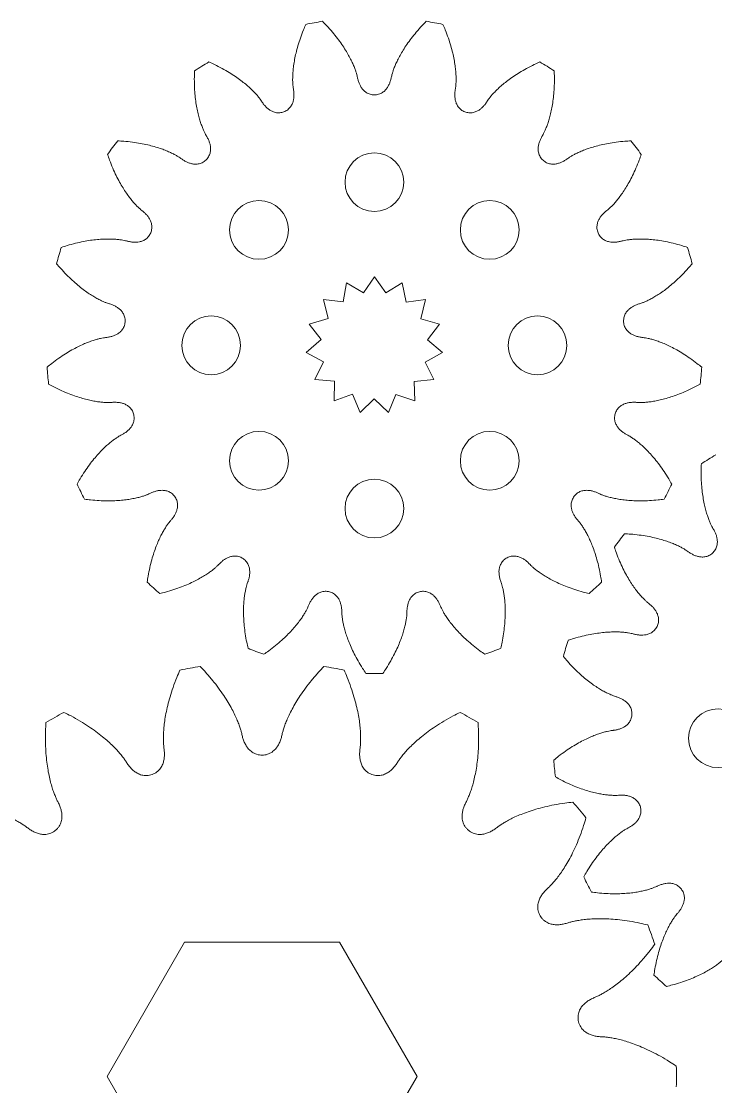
# Model space of a CAD drawing. Header units: millimetres. Extents: x 0 to 200, y 0 to 199.
# Drawn here: x 62.91 to 84.2, y 124.11 to 156.74 of the extents above; entities that cross this region are included whole.
import ezdxf

# ---------------------------------------------------------------- set-up
doc = ezdxf.new("R2010")
doc.units = ezdxf.units.MM

msp = doc.modelspace()

# ---------------------------------------------------------------- linework, layer by layer
at = {"color": 7, "linetype": 'Continuous', "lineweight": 15}
for p, q in [((73.4, 148.424), (73.734, 148.919)), ((73.734, 148.919), (74.082, 148.421)), ((72.775, 148.149), (72.879, 148.737)), ((72.879, 148.737), (73.4, 148.424)), ((74.082, 148.421), (74.589, 148.737)), ((74.589, 148.737), (74.705, 148.14)), ((72.172, 148.223), (72.775, 148.149)), ((72.316, 147.644), (72.172, 148.223)), ((74.705, 148.14), (75.296, 148.223)), ((75.296, 148.223), (75.159, 147.631)), ((71.735, 147.466), (72.316, 147.644)), ((75.159, 147.631), (75.733, 147.466)), ((72.103, 146.996), (71.735, 147.466)), ((75.733, 147.466), (75.367, 146.981)), ((71.644, 146.597), (72.103, 146.996)), ((75.367, 146.981), (75.824, 146.597)), ((72.171, 146.317), (71.644, 146.597)), ((75.824, 146.597), (75.293, 146.303)), ((71.914, 145.766), (72.171, 146.317)), ((75.293, 146.303), (75.554, 145.766)), ((72.509, 145.724), (71.914, 145.766)), ((72.499, 145.117), (72.509, 145.724)), ((75.554, 145.766), (74.949, 145.713)), ((74.949, 145.713), (74.969, 145.117)), ((73.06, 145.321), (72.499, 145.117)), ((73.297, 144.761), (73.06, 145.321)), ((74.395, 145.315), (74.171, 144.761)), ((74.969, 145.117), (74.395, 145.315)), ((73.727, 145.176), (73.297, 144.761)), ((74.171, 144.761), (73.727, 145.176)), ((67.916, 128.534), (65.541, 124.421)), ((72.666, 128.534), (67.916, 128.534)), ((75.041, 124.421), (72.666, 128.534)), ((65.541, 124.421), (67.916, 120.307)), ((72.666, 120.307), (75.041, 124.421))]:
    msp.add_line(p, q, dxfattribs=at)
for centre in [(73.734, 151.817), (70.198, 150.353), (77.269, 150.353), (68.734, 146.817), (78.734, 146.817), (70.198, 143.281), (77.269, 143.281), (73.734, 141.817), (84.266, 134.78)]:
    msp.add_circle(centre, 0.9, dxfattribs=at)
for centre, radius, start, end in [((73.734, 146.817), 10.054, 99.1123, 102.0642), ((73.734, 146.817), 10.054, 77.9358, 80.8877), ((73.734, 146.817), 10.054, 120.2888, 123.2406), ((73.734, 146.817), 10.054, 56.7594, 59.7112), ((73.734, 146.817), 10.054, 141.4652, 144.4171), ((73.734, 146.817), 10.054, 35.5829, 38.5348), ((73.734, 146.817), 10.054, 162.6417, 165.5936), ((73.734, 146.817), 10.054, 14.4064, 17.3583), ((73.734, 146.817), 10.054, 183.8182, 186.7701), ((73.734, 146.817), 10.054, 353.2299, 356.1818), ((89.266, 134.78), 10.054, 120.2888, 123.2406), ((73.734, 146.817), 10.054, 204.9947, 207.9465), ((73.734, 146.817), 10.054, 332.0535, 335.0053), ((89.266, 134.78), 10.054, 141.4652, 144.4171), ((73.734, 146.817), 10.054, 226.1711, 229.123), ((73.734, 146.817), 10.054, 310.877, 313.8289), ((89.266, 134.78), 10.054, 162.6417, 165.5936), ((73.734, 146.817), 10.054, 247.3476, 250.2995), ((73.734, 146.817), 10.054, 289.7005, 292.6524), ((70.291, 124.421), 12.7, 98.5773, 101.4227), ((70.291, 124.421), 12.7, 78.5773, 81.4227), ((73.734, 146.817), 10.054, 268.5241, 271.4759), ((70.291, 124.421), 12.7, 118.5773, 121.4227), ((70.291, 124.421), 12.7, 58.5773, 61.4227), ((89.266, 134.78), 10.054, 183.8182, 186.7701), ((70.291, 124.421), 12.7, 38.5773, 41.4227), ((89.266, 134.78), 10.054, 204.9947, 207.9465), ((70.291, 124.421), 12.7, 18.5773, 21.4227), ((89.266, 134.78), 10.054, 226.1711, 229.123), ((70.291, 124.421), 12.7, 358.5773, 1.4227)]:
    msp.add_arc(centre, radius, start, end, dxfattribs=at)
for points, knots in [([(72.142, 156.744), (72.185, 156.7), (72.291, 156.593), (72.446, 156.418), (72.601, 156.226), (72.735, 156.042), (72.849, 155.868), (72.944, 155.706), (73.022, 155.557), (73.085, 155.423), (73.133, 155.304), (73.169, 155.201), (73.194, 155.116), (73.209, 155.051), (73.22, 154.998), (73.232, 154.951), (73.247, 154.902), (73.27, 154.838), (73.305, 154.761), (73.362, 154.673), (73.439, 154.593), (73.541, 154.525), (73.646, 154.494), (73.712, 154.491), (73.734, 154.49)], [0.0339441, 0.0339441, 0.0339441, 0.0339441, 0.0967364, 0.1868013, 0.2701947, 0.3469167, 0.4169672, 0.4803462, 0.5370537, 0.5870898, 0.6304544, 0.6671475, 0.6971691, 0.7205193, 0.7340469, 0.7519859, 0.7695156, 0.7867295, 0.8206773, 0.85509, 0.8917078, 0.9324707, 0.9781838, 1, 1, 1, 1]), ([(73.734, 154.49), (73.756, 154.491), (73.822, 154.494), (73.927, 154.525), (74.029, 154.593), (74.106, 154.673), (74.162, 154.761), (74.198, 154.838), (74.221, 154.902), (74.236, 154.951), (74.248, 154.998), (74.259, 155.051), (74.274, 155.116), (74.299, 155.201), (74.335, 155.304), (74.383, 155.423), (74.446, 155.557), (74.523, 155.706), (74.619, 155.868), (74.733, 156.042), (74.866, 156.226), (75.022, 156.418), (75.177, 156.593), (75.282, 156.7), (75.326, 156.744)], [0, 0, 0, 0, 0.0218162, 0.0675293, 0.1082922, 0.14491, 0.1793227, 0.2132705, 0.2304844, 0.2480141, 0.2659531, 0.2794807, 0.3028309, 0.3328525, 0.3695456, 0.4129102, 0.4629463, 0.5196538, 0.5830328, 0.6530833, 0.7298053, 0.8131987, 0.9032636, 0.9660559, 0.9660559, 0.9660559, 0.9660559]), ([(70.962, 153.972), (70.982, 153.98), (71.043, 154.007), (71.129, 154.074), (71.2, 154.174), (71.243, 154.277), (71.264, 154.379), (71.269, 154.464), (71.268, 154.532), (71.264, 154.583), (71.258, 154.631), (71.249, 154.685), (71.24, 154.75), (71.232, 154.839), (71.229, 154.948), (71.231, 155.076), (71.24, 155.224), (71.259, 155.391), (71.289, 155.577), (71.333, 155.78), (71.391, 155.999), (71.467, 156.235), (71.548, 156.454), (71.608, 156.592), (71.633, 156.649)], [0, 0, 0, 0, 0.0218162, 0.0675293, 0.1082922, 0.14491, 0.1793227, 0.2132705, 0.2304844, 0.2480141, 0.2659531, 0.2794807, 0.3028309, 0.3328525, 0.3695456, 0.4129102, 0.4629463, 0.5196538, 0.5830328, 0.6530833, 0.7298053, 0.8131987, 0.9032636, 0.9660559, 0.9660559, 0.9660559, 0.9660559]), ([(75.835, 156.649), (75.86, 156.592), (75.92, 156.454), (76.001, 156.235), (76.077, 155.999), (76.135, 155.78), (76.179, 155.577), (76.209, 155.391), (76.228, 155.224), (76.237, 155.076), (76.239, 154.948), (76.235, 154.839), (76.228, 154.75), (76.219, 154.685), (76.21, 154.631), (76.204, 154.583), (76.2, 154.532), (76.199, 154.464), (76.204, 154.379), (76.225, 154.277), (76.267, 154.174), (76.339, 154.074), (76.425, 154.007), (76.486, 153.98), (76.506, 153.972)], [0.0339441, 0.0339441, 0.0339441, 0.0339441, 0.0967364, 0.1868013, 0.2701947, 0.3469167, 0.4169672, 0.4803462, 0.5370537, 0.5870898, 0.6304544, 0.6671475, 0.6971691, 0.7205193, 0.7340469, 0.7519859, 0.7695156, 0.7867295, 0.8206773, 0.85509, 0.8917078, 0.9324707, 0.9781838, 1, 1, 1, 1]), ([(68.663, 155.499), (68.72, 155.474), (68.857, 155.411), (69.065, 155.304), (69.279, 155.181), (69.47, 155.058), (69.639, 154.937), (69.787, 154.821), (69.913, 154.71), (70.02, 154.607), (70.108, 154.513), (70.178, 154.431), (70.233, 154.36), (70.27, 154.306), (70.299, 154.26), (70.327, 154.221), (70.359, 154.18), (70.404, 154.128), (70.465, 154.07), (70.549, 154.009), (70.65, 153.961), (70.77, 153.935), (70.879, 153.944), (70.942, 153.965), (70.962, 153.972)], [0.0339441, 0.0339441, 0.0339441, 0.0339441, 0.0967364, 0.1868013, 0.2701947, 0.3469167, 0.4169672, 0.4803462, 0.5370537, 0.5870898, 0.6304544, 0.6671475, 0.6971691, 0.7205193, 0.7340469, 0.7519859, 0.7695156, 0.7867295, 0.8206773, 0.85509, 0.8917078, 0.9324707, 0.9781838, 1, 1, 1, 1]), ([(76.506, 153.972), (76.526, 153.965), (76.589, 153.944), (76.698, 153.935), (76.818, 153.961), (76.919, 154.009), (77.003, 154.07), (77.064, 154.128), (77.109, 154.18), (77.141, 154.221), (77.168, 154.26), (77.198, 154.306), (77.235, 154.36), (77.29, 154.431), (77.36, 154.513), (77.448, 154.607), (77.555, 154.71), (77.681, 154.821), (77.829, 154.937), (77.998, 155.058), (78.189, 155.181), (78.403, 155.304), (78.611, 155.411), (78.748, 155.474), (78.805, 155.499)], [0, 0, 0, 0, 0.0218162, 0.0675293, 0.1082922, 0.14491, 0.1793227, 0.2132705, 0.2304844, 0.2480141, 0.2659531, 0.2794807, 0.3028309, 0.3328525, 0.3695456, 0.4129102, 0.4629463, 0.5196538, 0.5830328, 0.6530833, 0.7298053, 0.8131987, 0.9032636, 0.9660559, 0.9660559, 0.9660559, 0.9660559]), ([(68.565, 152.487), (68.58, 152.503), (68.627, 152.55), (68.683, 152.643), (68.714, 152.762), (68.716, 152.873), (68.699, 152.976), (68.673, 153.057), (68.647, 153.12), (68.625, 153.167), (68.602, 153.209), (68.574, 153.256), (68.542, 153.314), (68.503, 153.394), (68.461, 153.494), (68.416, 153.614), (68.371, 153.756), (68.329, 153.918), (68.29, 154.102), (68.257, 154.307), (68.232, 154.533), (68.218, 154.78), (68.214, 155.013), (68.22, 155.164), (68.223, 155.226)], [0, 0, 0, 0, 0.0218162, 0.0675293, 0.1082922, 0.14491, 0.1793227, 0.2132705, 0.2304844, 0.2480141, 0.2659531, 0.2794807, 0.3028309, 0.3328525, 0.3695456, 0.4129102, 0.4629463, 0.5196538, 0.5830328, 0.6530833, 0.7298053, 0.8131987, 0.9032636, 0.9660559, 0.9660559, 0.9660559, 0.9660559]), ([(79.245, 155.226), (79.248, 155.164), (79.254, 155.013), (79.25, 154.78), (79.236, 154.533), (79.211, 154.307), (79.178, 154.102), (79.139, 153.918), (79.097, 153.756), (79.052, 153.614), (79.007, 153.494), (78.964, 153.394), (78.926, 153.314), (78.894, 153.256), (78.866, 153.209), (78.843, 153.167), (78.821, 153.12), (78.794, 153.057), (78.769, 152.976), (78.752, 152.873), (78.754, 152.762), (78.785, 152.643), (78.841, 152.55), (78.888, 152.503), (78.903, 152.487)], [0.0339441, 0.0339441, 0.0339441, 0.0339441, 0.0967364, 0.1868013, 0.2701947, 0.3469167, 0.4169672, 0.4803462, 0.5370537, 0.5870898, 0.6304544, 0.6671475, 0.6971691, 0.7205193, 0.7340469, 0.7519859, 0.7695156, 0.7867295, 0.8206773, 0.85509, 0.8917078, 0.9324707, 0.9781838, 1, 1, 1, 1]), ([(65.869, 153.081), (65.931, 153.078), (66.082, 153.069), (66.314, 153.045), (66.558, 153.007), (66.781, 152.961), (66.982, 152.91), (67.162, 152.854), (67.32, 152.797), (67.456, 152.739), (67.572, 152.684), (67.668, 152.632), (67.744, 152.586), (67.799, 152.549), (67.843, 152.517), (67.883, 152.49), (67.927, 152.463), (67.987, 152.432), (68.066, 152.399), (68.166, 152.373), (68.277, 152.364), (68.399, 152.384), (68.497, 152.431), (68.548, 152.474), (68.565, 152.487)], [0.0339441, 0.0339441, 0.0339441, 0.0339441, 0.0967364, 0.1868013, 0.2701947, 0.3469167, 0.4169672, 0.4803462, 0.5370537, 0.5870898, 0.6304544, 0.6671475, 0.6971691, 0.7205193, 0.7340469, 0.7519859, 0.7695156, 0.7867295, 0.8206773, 0.85509, 0.8917078, 0.9324707, 0.9781838, 1, 1, 1, 1]), ([(78.903, 152.487), (78.92, 152.474), (78.971, 152.431), (79.069, 152.384), (79.191, 152.364), (79.302, 152.373), (79.402, 152.399), (79.48, 152.432), (79.54, 152.463), (79.585, 152.49), (79.625, 152.517), (79.669, 152.549), (79.724, 152.586), (79.8, 152.632), (79.896, 152.684), (80.012, 152.739), (80.148, 152.797), (80.306, 152.854), (80.486, 152.91), (80.687, 152.961), (80.91, 153.007), (81.154, 153.045), (81.386, 153.069), (81.537, 153.078), (81.599, 153.081)], [0, 0, 0, 0, 0.0218162, 0.0675293, 0.1082922, 0.14491, 0.1793227, 0.2132705, 0.2304844, 0.2480141, 0.2659531, 0.2794807, 0.3028309, 0.3328525, 0.3695456, 0.4129102, 0.4629463, 0.5196538, 0.5830328, 0.6530833, 0.7298053, 0.8131987, 0.9032636, 0.9660559, 0.9660559, 0.9660559, 0.9660559]), ([(66.865, 150.237), (66.874, 150.257), (66.901, 150.318), (66.92, 150.425), (66.905, 150.547), (66.867, 150.652), (66.814, 150.741), (66.761, 150.808), (66.714, 150.857), (66.676, 150.892), (66.639, 150.924), (66.597, 150.957), (66.546, 150.999), (66.481, 151.06), (66.405, 151.138), (66.32, 151.234), (66.227, 151.35), (66.128, 151.486), (66.026, 151.643), (65.921, 151.823), (65.816, 152.025), (65.714, 152.249), (65.626, 152.466), (65.577, 152.609), (65.557, 152.667)], [0, 0, 0, 0, 0.0218162, 0.0675293, 0.1082922, 0.14491, 0.1793227, 0.2132705, 0.2304844, 0.2480141, 0.2659531, 0.2794807, 0.3028309, 0.3328525, 0.3695456, 0.4129102, 0.4629463, 0.5196538, 0.5830328, 0.6530833, 0.7298053, 0.8131987, 0.9032636, 0.9660559, 0.9660559, 0.9660559, 0.9660559]), ([(81.911, 152.667), (81.891, 152.609), (81.842, 152.466), (81.754, 152.249), (81.651, 152.025), (81.547, 151.823), (81.442, 151.643), (81.339, 151.486), (81.241, 151.35), (81.148, 151.234), (81.063, 151.138), (80.987, 151.06), (80.922, 150.999), (80.871, 150.957), (80.829, 150.924), (80.792, 150.892), (80.754, 150.857), (80.707, 150.808), (80.654, 150.741), (80.601, 150.652), (80.563, 150.547), (80.548, 150.425), (80.567, 150.318), (80.594, 150.257), (80.602, 150.237)], [0.0339441, 0.0339441, 0.0339441, 0.0339441, 0.0967364, 0.1868013, 0.2701947, 0.3469167, 0.4169672, 0.4803462, 0.5370537, 0.5870898, 0.6304544, 0.6671475, 0.6971691, 0.7205193, 0.7340469, 0.7519859, 0.7695156, 0.7867295, 0.8206773, 0.85509, 0.8917078, 0.9324707, 0.9781838, 1, 1, 1, 1]), ([(64.138, 149.817), (64.197, 149.836), (64.34, 149.883), (64.566, 149.944), (64.807, 149.997), (65.031, 150.035), (65.237, 150.06), (65.425, 150.073), (65.593, 150.076), (65.741, 150.072), (65.869, 150.062), (65.977, 150.048), (66.065, 150.033), (66.129, 150.018), (66.181, 150.004), (66.229, 149.993), (66.28, 149.985), (66.347, 149.977), (66.432, 149.974), (66.535, 149.986), (66.642, 150.018), (66.748, 150.08), (66.823, 150.16), (66.855, 150.218), (66.865, 150.237)], [0.0339441, 0.0339441, 0.0339441, 0.0339441, 0.0967364, 0.1868013, 0.2701947, 0.3469167, 0.4169672, 0.4803462, 0.5370537, 0.5870898, 0.6304544, 0.6671475, 0.6971691, 0.7205193, 0.7340469, 0.7519859, 0.7695156, 0.7867295, 0.8206773, 0.85509, 0.8917078, 0.9324707, 0.9781838, 1, 1, 1, 1]), ([(80.602, 150.237), (80.613, 150.218), (80.645, 150.16), (80.72, 150.08), (80.826, 150.018), (80.933, 149.986), (81.036, 149.974), (81.121, 149.977), (81.188, 149.985), (81.239, 149.993), (81.287, 150.004), (81.339, 150.018), (81.403, 150.033), (81.491, 150.048), (81.599, 150.062), (81.727, 150.072), (81.875, 150.076), (82.043, 150.073), (82.231, 150.06), (82.437, 150.035), (82.661, 149.997), (82.902, 149.944), (83.128, 149.883), (83.271, 149.836), (83.33, 149.817)], [0, 0, 0, 0, 0.0218162, 0.0675293, 0.1082922, 0.14491, 0.1793227, 0.2132705, 0.2304844, 0.2480141, 0.2659531, 0.2794807, 0.3028309, 0.3328525, 0.3695456, 0.4129102, 0.4629463, 0.5196538, 0.5830328, 0.6530833, 0.7298053, 0.8131987, 0.9032636, 0.9660559, 0.9660559, 0.9660559, 0.9660559]), ([(66.094, 147.525), (66.095, 147.546), (66.098, 147.613), (66.076, 147.72), (66.019, 147.829), (65.945, 147.912), (65.864, 147.977), (65.79, 148.019), (65.729, 148.048), (65.681, 148.067), (65.635, 148.083), (65.583, 148.099), (65.521, 148.12), (65.438, 148.153), (65.339, 148.199), (65.225, 148.258), (65.096, 148.332), (64.955, 148.423), (64.803, 148.533), (64.641, 148.663), (64.47, 148.813), (64.293, 148.985), (64.133, 149.156), (64.036, 149.271), (63.996, 149.318)], [0, 0, 0, 0, 0.0218162, 0.0675293, 0.1082922, 0.14491, 0.1793227, 0.2132705, 0.2304844, 0.2480141, 0.2659531, 0.2794807, 0.3028309, 0.3328525, 0.3695456, 0.4129102, 0.4629463, 0.5196538, 0.5830328, 0.6530833, 0.7298053, 0.8131987, 0.9032636, 0.9660559, 0.9660559, 0.9660559, 0.9660559]), ([(83.472, 149.318), (83.432, 149.271), (83.335, 149.156), (83.175, 148.985), (82.998, 148.813), (82.827, 148.663), (82.665, 148.533), (82.513, 148.423), (82.371, 148.332), (82.243, 148.258), (82.129, 148.199), (82.03, 148.153), (81.947, 148.12), (81.885, 148.099), (81.833, 148.083), (81.787, 148.067), (81.739, 148.048), (81.678, 148.019), (81.604, 147.977), (81.523, 147.912), (81.449, 147.829), (81.392, 147.72), (81.37, 147.613), (81.373, 147.546), (81.374, 147.525)], [0.0339441, 0.0339441, 0.0339441, 0.0339441, 0.0967364, 0.1868013, 0.2701947, 0.3469167, 0.4169672, 0.4803462, 0.5370537, 0.5870898, 0.6304544, 0.6671475, 0.6971691, 0.7205193, 0.7340469, 0.7519859, 0.7695156, 0.7867295, 0.8206773, 0.85509, 0.8917078, 0.9324707, 0.9781838, 1, 1, 1, 1]), ([(63.702, 146.147), (63.75, 146.187), (63.867, 146.282), (64.055, 146.42), (64.261, 146.557), (64.456, 146.674), (64.64, 146.771), (64.81, 146.851), (64.965, 146.915), (65.105, 146.965), (65.228, 147.002), (65.334, 147.028), (65.421, 147.045), (65.486, 147.054), (65.54, 147.06), (65.588, 147.068), (65.639, 147.078), (65.705, 147.095), (65.785, 147.123), (65.877, 147.172), (65.964, 147.24), (66.041, 147.336), (66.082, 147.437), (66.091, 147.504), (66.094, 147.525)], [0.0339441, 0.0339441, 0.0339441, 0.0339441, 0.0967364, 0.1868013, 0.2701947, 0.3469167, 0.4169672, 0.4803462, 0.5370537, 0.5870898, 0.6304544, 0.6671475, 0.6971691, 0.7205193, 0.7340469, 0.7519859, 0.7695156, 0.7867295, 0.8206773, 0.85509, 0.8917078, 0.9324707, 0.9781838, 1, 1, 1, 1]), ([(81.374, 147.525), (81.377, 147.504), (81.386, 147.437), (81.427, 147.336), (81.504, 147.24), (81.591, 147.172), (81.683, 147.123), (81.763, 147.095), (81.829, 147.078), (81.88, 147.068), (81.928, 147.06), (81.982, 147.054), (82.047, 147.045), (82.134, 147.028), (82.24, 147.002), (82.363, 146.965), (82.503, 146.915), (82.658, 146.851), (82.828, 146.771), (83.012, 146.674), (83.207, 146.557), (83.413, 146.42), (83.601, 146.282), (83.718, 146.187), (83.766, 146.147)], [0, 0, 0, 0, 0.0218162, 0.0675293, 0.1082922, 0.14491, 0.1793227, 0.2132705, 0.2304844, 0.2480141, 0.2659531, 0.2794807, 0.3028309, 0.3328525, 0.3695456, 0.4129102, 0.4629463, 0.5196538, 0.5830328, 0.6530833, 0.7298053, 0.8131987, 0.9032636, 0.9660559, 0.9660559, 0.9660559, 0.9660559]), ([(66.354, 144.717), (66.347, 144.738), (66.326, 144.801), (66.267, 144.893), (66.174, 144.973), (66.076, 145.025), (65.976, 145.055), (65.892, 145.068), (65.825, 145.073), (65.773, 145.074), (65.724, 145.072), (65.67, 145.068), (65.604, 145.065), (65.515, 145.066), (65.407, 145.073), (65.279, 145.086), (65.132, 145.109), (64.968, 145.144), (64.786, 145.191), (64.588, 145.253), (64.375, 145.331), (64.147, 145.428), (63.937, 145.529), (63.804, 145.602), (63.75, 145.632)], [0, 0, 0, 0, 0.0218162, 0.0675293, 0.1082922, 0.14491, 0.1793227, 0.2132705, 0.2304844, 0.2480141, 0.2659531, 0.2794807, 0.3028309, 0.3328525, 0.3695456, 0.4129102, 0.4629463, 0.5196538, 0.5830328, 0.6530833, 0.7298053, 0.8131987, 0.9032636, 0.9660559, 0.9660559, 0.9660559, 0.9660559]), ([(83.718, 145.632), (83.664, 145.602), (83.531, 145.529), (83.321, 145.428), (83.093, 145.331), (82.88, 145.253), (82.682, 145.191), (82.5, 145.144), (82.335, 145.109), (82.189, 145.086), (82.061, 145.073), (81.953, 145.066), (81.864, 145.065), (81.798, 145.068), (81.744, 145.072), (81.695, 145.074), (81.643, 145.073), (81.575, 145.068), (81.492, 145.055), (81.392, 145.025), (81.294, 144.973), (81.201, 144.893), (81.142, 144.801), (81.121, 144.738), (81.114, 144.717)], [0.0339441, 0.0339441, 0.0339441, 0.0339441, 0.0967364, 0.1868013, 0.2701947, 0.3469167, 0.4169672, 0.4803462, 0.5370537, 0.5870898, 0.6304544, 0.6671475, 0.6971691, 0.7205193, 0.7340469, 0.7519859, 0.7695156, 0.7867295, 0.8206773, 0.85509, 0.8917078, 0.9324707, 0.9781838, 1, 1, 1, 1]), ([(64.621, 142.569), (64.652, 142.623), (64.726, 142.754), (64.852, 142.951), (64.994, 143.153), (65.135, 143.332), (65.27, 143.489), (65.4, 143.625), (65.522, 143.741), (65.634, 143.837), (65.736, 143.916), (65.825, 143.979), (65.9, 144.027), (65.957, 144.059), (66.005, 144.084), (66.048, 144.108), (66.091, 144.136), (66.146, 144.176), (66.211, 144.231), (66.279, 144.309), (66.336, 144.405), (66.373, 144.522), (66.374, 144.631), (66.359, 144.696), (66.354, 144.717)], [0.0339441, 0.0339441, 0.0339441, 0.0339441, 0.0967364, 0.1868013, 0.2701947, 0.3469167, 0.4169672, 0.4803462, 0.5370537, 0.5870898, 0.6304544, 0.6671475, 0.6971691, 0.7205193, 0.7340469, 0.7519859, 0.7695156, 0.7867295, 0.8206773, 0.85509, 0.8917078, 0.9324707, 0.9781838, 1, 1, 1, 1]), ([(81.114, 144.717), (81.109, 144.696), (81.094, 144.631), (81.095, 144.522), (81.132, 144.405), (81.189, 144.309), (81.257, 144.231), (81.321, 144.176), (81.377, 144.136), (81.42, 144.108), (81.462, 144.084), (81.51, 144.059), (81.568, 144.027), (81.643, 143.979), (81.732, 143.916), (81.834, 143.837), (81.946, 143.741), (82.068, 143.625), (82.198, 143.489), (82.333, 143.332), (82.474, 143.153), (82.616, 142.951), (82.742, 142.754), (82.816, 142.623), (82.847, 142.569)], [0, 0, 0, 0, 0.0218162, 0.0675293, 0.1082922, 0.14491, 0.1793227, 0.2132705, 0.2304844, 0.2480141, 0.2659531, 0.2794807, 0.3028309, 0.3328525, 0.3695456, 0.4129102, 0.4629463, 0.5196538, 0.5830328, 0.6530833, 0.7298053, 0.8131987, 0.9032636, 0.9660559, 0.9660559, 0.9660559, 0.9660559]), ([(84.097, 140.451), (84.112, 140.466), (84.159, 140.513), (84.215, 140.607), (84.246, 140.726), (84.248, 140.837), (84.231, 140.939), (84.205, 141.02), (84.179, 141.083), (84.157, 141.13), (84.134, 141.172), (84.106, 141.219), (84.074, 141.277), (84.035, 141.357), (83.993, 141.457), (83.948, 141.577), (83.903, 141.719), (83.861, 141.881), (83.822, 142.065), (83.789, 142.27), (83.764, 142.496), (83.75, 142.743), (83.746, 142.976), (83.752, 143.127), (83.755, 143.189)], [0, 0, 0, 0, 0.0218162, 0.0675293, 0.1082922, 0.14491, 0.1793227, 0.2132705, 0.2304844, 0.2480141, 0.2659531, 0.2794807, 0.3028309, 0.3328525, 0.3695456, 0.4129102, 0.4629463, 0.5196538, 0.5830328, 0.6530833, 0.7298053, 0.8131987, 0.9032636, 0.9660559, 0.9660559, 0.9660559, 0.9660559]), ([(67.611, 142.193), (67.597, 142.21), (67.555, 142.261), (67.466, 142.326), (67.351, 142.367), (67.24, 142.379), (67.136, 142.372), (67.054, 142.354), (66.989, 142.334), (66.94, 142.316), (66.895, 142.297), (66.847, 142.273), (66.786, 142.247), (66.703, 142.216), (66.599, 142.182), (66.475, 142.149), (66.33, 142.118), (66.164, 142.09), (65.978, 142.068), (65.771, 142.055), (65.543, 142.051), (65.296, 142.059), (65.063, 142.077), (64.914, 142.097), (64.852, 142.105)], [0, 0, 0, 0, 0.0218162, 0.0675293, 0.1082922, 0.14491, 0.1793227, 0.2132705, 0.2304844, 0.2480141, 0.2659531, 0.2794807, 0.3028309, 0.3328525, 0.3695456, 0.4129102, 0.4629463, 0.5196538, 0.5830328, 0.6530833, 0.7298053, 0.8131987, 0.9032636, 0.9660559, 0.9660559, 0.9660559, 0.9660559]), ([(82.616, 142.105), (82.554, 142.097), (82.405, 142.077), (82.172, 142.059), (81.925, 142.051), (81.697, 142.055), (81.49, 142.068), (81.304, 142.09), (81.138, 142.118), (80.993, 142.149), (80.869, 142.182), (80.765, 142.216), (80.682, 142.247), (80.621, 142.273), (80.572, 142.297), (80.528, 142.316), (80.479, 142.334), (80.414, 142.354), (80.331, 142.372), (80.228, 142.379), (80.117, 142.367), (80.001, 142.326), (79.913, 142.261), (79.871, 142.21), (79.857, 142.193)], [0.0339441, 0.0339441, 0.0339441, 0.0339441, 0.0967364, 0.1868013, 0.2701947, 0.3469167, 0.4169672, 0.4803462, 0.5370537, 0.5870898, 0.6304544, 0.6671475, 0.6971691, 0.7205193, 0.7340469, 0.7519859, 0.7695156, 0.7867295, 0.8206773, 0.85509, 0.8917078, 0.9324707, 0.9781838, 1, 1, 1, 1]), ([(66.771, 139.564), (66.78, 139.625), (66.802, 139.775), (66.848, 140.003), (66.908, 140.243), (66.974, 140.461), (67.044, 140.656), (67.116, 140.83), (67.188, 140.982), (67.258, 141.113), (67.324, 141.223), (67.384, 141.313), (67.437, 141.385), (67.479, 141.436), (67.515, 141.477), (67.545, 141.514), (67.576, 141.556), (67.613, 141.613), (67.653, 141.688), (67.688, 141.786), (67.707, 141.895), (67.699, 142.018), (67.661, 142.12), (67.623, 142.175), (67.611, 142.193)], [0.0339441, 0.0339441, 0.0339441, 0.0339441, 0.0967364, 0.1868013, 0.2701947, 0.3469167, 0.4169672, 0.4803462, 0.5370537, 0.5870898, 0.6304544, 0.6671475, 0.6971691, 0.7205193, 0.7340469, 0.7519859, 0.7695156, 0.7867295, 0.8206773, 0.85509, 0.8917078, 0.9324707, 0.9781838, 1, 1, 1, 1]), ([(79.857, 142.193), (79.845, 142.175), (79.807, 142.12), (79.769, 142.018), (79.761, 141.895), (79.78, 141.786), (79.815, 141.688), (79.855, 141.613), (79.892, 141.556), (79.923, 141.514), (79.953, 141.477), (79.989, 141.436), (80.031, 141.385), (80.084, 141.313), (80.144, 141.223), (80.21, 141.113), (80.28, 140.982), (80.352, 140.83), (80.424, 140.656), (80.494, 140.461), (80.56, 140.243), (80.62, 140.003), (80.666, 139.775), (80.688, 139.625), (80.697, 139.564)], [0, 0, 0, 0, 0.0218162, 0.0675293, 0.1082922, 0.14491, 0.1793227, 0.2132705, 0.2304844, 0.2480141, 0.2659531, 0.2794807, 0.3028309, 0.3328525, 0.3695456, 0.4129102, 0.4629463, 0.5196538, 0.5830328, 0.6530833, 0.7298053, 0.8131987, 0.9032636, 0.9660559, 0.9660559, 0.9660559, 0.9660559]), ([(81.401, 141.044), (81.463, 141.041), (81.614, 141.033), (81.846, 141.008), (82.09, 140.97), (82.313, 140.925), (82.514, 140.873), (82.694, 140.818), (82.852, 140.76), (82.988, 140.703), (83.104, 140.647), (83.2, 140.595), (83.276, 140.549), (83.331, 140.512), (83.375, 140.48), (83.415, 140.453), (83.459, 140.427), (83.519, 140.395), (83.598, 140.362), (83.698, 140.336), (83.809, 140.328), (83.93, 140.347), (84.029, 140.394), (84.08, 140.437), (84.097, 140.451)], [0.0339441, 0.0339441, 0.0339441, 0.0339441, 0.0967364, 0.1868013, 0.2701947, 0.3469167, 0.4169672, 0.4803462, 0.5370537, 0.5870898, 0.6304544, 0.6671475, 0.6971691, 0.7205193, 0.7340469, 0.7519859, 0.7695156, 0.7867295, 0.8206773, 0.85509, 0.8917078, 0.9324707, 0.9781838, 1, 1, 1, 1]), ([(69.695, 140.293), (69.676, 140.304), (69.618, 140.336), (69.512, 140.365), (69.389, 140.361), (69.282, 140.333), (69.188, 140.289), (69.117, 140.242), (69.064, 140.2), (69.025, 140.165), (68.99, 140.131), (68.953, 140.092), (68.906, 140.046), (68.84, 139.986), (68.755, 139.918), (68.652, 139.842), (68.528, 139.76), (68.383, 139.675), (68.217, 139.587), (68.029, 139.5), (67.818, 139.414), (67.585, 139.332), (67.361, 139.265), (67.214, 139.229), (67.154, 139.215)], [0, 0, 0, 0, 0.0218162, 0.0675293, 0.1082922, 0.14491, 0.1793227, 0.2132705, 0.2304844, 0.2480141, 0.2659531, 0.2794807, 0.3028309, 0.3328525, 0.3695456, 0.4129102, 0.4629463, 0.5196538, 0.5830328, 0.6530833, 0.7298053, 0.8131987, 0.9032636, 0.9660559, 0.9660559, 0.9660559, 0.9660559]), ([(80.314, 139.215), (80.253, 139.229), (80.107, 139.265), (79.883, 139.332), (79.65, 139.414), (79.439, 139.5), (79.251, 139.587), (79.085, 139.675), (78.94, 139.76), (78.816, 139.842), (78.713, 139.918), (78.628, 139.986), (78.562, 140.046), (78.515, 140.092), (78.478, 140.131), (78.443, 140.165), (78.404, 140.2), (78.351, 140.242), (78.28, 140.289), (78.186, 140.333), (78.078, 140.361), (77.956, 140.365), (77.85, 140.336), (77.792, 140.304), (77.773, 140.293)], [0.0339441, 0.0339441, 0.0339441, 0.0339441, 0.0967364, 0.1868013, 0.2701947, 0.3469167, 0.4169672, 0.4803462, 0.5370537, 0.5870898, 0.6304544, 0.6671475, 0.6971691, 0.7205193, 0.7340469, 0.7519859, 0.7695156, 0.7867295, 0.8206773, 0.85509, 0.8917078, 0.9324707, 0.9781838, 1, 1, 1, 1]), ([(82.397, 138.2), (82.406, 138.22), (82.433, 138.281), (82.452, 138.389), (82.437, 138.511), (82.399, 138.615), (82.346, 138.705), (82.293, 138.771), (82.246, 138.82), (82.208, 138.855), (82.171, 138.887), (82.129, 138.92), (82.078, 138.963), (82.013, 139.023), (81.937, 139.101), (81.852, 139.197), (81.759, 139.313), (81.66, 139.449), (81.558, 139.607), (81.453, 139.786), (81.348, 139.988), (81.246, 140.213), (81.158, 140.429), (81.109, 140.572), (81.089, 140.631)], [0, 0, 0, 0, 0.0218162, 0.0675293, 0.1082922, 0.14491, 0.1793227, 0.2132705, 0.2304844, 0.2480141, 0.2659531, 0.2794807, 0.3028309, 0.3328525, 0.3695456, 0.4129102, 0.4629463, 0.5196538, 0.5830328, 0.6530833, 0.7298053, 0.8131987, 0.9032636, 0.9660559, 0.9660559, 0.9660559, 0.9660559]), ([(69.862, 137.538), (69.848, 137.599), (69.814, 137.746), (69.775, 137.976), (69.744, 138.221), (69.727, 138.448), (69.721, 138.656), (69.726, 138.843), (69.738, 139.011), (69.756, 139.158), (69.777, 139.285), (69.801, 139.391), (69.824, 139.477), (69.845, 139.54), (69.864, 139.591), (69.879, 139.637), (69.892, 139.687), (69.906, 139.753), (69.916, 139.837), (69.914, 139.942), (69.892, 140.05), (69.84, 140.162), (69.768, 140.244), (69.713, 140.281), (69.695, 140.293)], [0.0339441, 0.0339441, 0.0339441, 0.0339441, 0.0967364, 0.1868013, 0.2701947, 0.3469167, 0.4169672, 0.4803462, 0.5370537, 0.5870898, 0.6304544, 0.6671475, 0.6971691, 0.7205193, 0.7340469, 0.7519859, 0.7695156, 0.7867295, 0.8206773, 0.85509, 0.8917078, 0.9324707, 0.9781838, 1, 1, 1, 1]), ([(77.773, 140.293), (77.755, 140.281), (77.7, 140.244), (77.628, 140.162), (77.576, 140.05), (77.554, 139.942), (77.551, 139.837), (77.562, 139.753), (77.576, 139.687), (77.589, 139.637), (77.604, 139.591), (77.623, 139.54), (77.643, 139.477), (77.667, 139.391), (77.691, 139.285), (77.712, 139.158), (77.73, 139.011), (77.742, 138.843), (77.747, 138.656), (77.741, 138.448), (77.724, 138.221), (77.693, 137.976), (77.654, 137.746), (77.62, 137.599), (77.606, 137.538)], [0, 0, 0, 0, 0.0218162, 0.0675293, 0.1082922, 0.14491, 0.1793227, 0.2132705, 0.2304844, 0.2480141, 0.2659531, 0.2794807, 0.3028309, 0.3328525, 0.3695456, 0.4129102, 0.4629463, 0.5196538, 0.5830328, 0.6530833, 0.7298053, 0.8131987, 0.9032636, 0.9660559, 0.9660559, 0.9660559, 0.9660559]), ([(72.324, 139.275), (72.303, 139.278), (72.237, 139.287), (72.128, 139.275), (72.015, 139.228), (71.925, 139.163), (71.853, 139.087), (71.804, 139.018), (71.77, 138.96), (71.746, 138.913), (71.726, 138.869), (71.705, 138.819), (71.678, 138.759), (71.638, 138.68), (71.584, 138.585), (71.514, 138.477), (71.428, 138.356), (71.324, 138.224), (71.201, 138.082), (71.057, 137.933), (70.892, 137.777), (70.704, 137.616), (70.52, 137.473), (70.396, 137.386), (70.345, 137.351)], [0, 0, 0, 0, 0.0218162, 0.0675293, 0.1082922, 0.14491, 0.1793227, 0.2132705, 0.2304844, 0.2480141, 0.2659531, 0.2794807, 0.3028309, 0.3328525, 0.3695456, 0.4129102, 0.4629463, 0.5196538, 0.5830328, 0.6530833, 0.7298053, 0.8131987, 0.9032636, 0.9660559, 0.9660559, 0.9660559, 0.9660559]), ([(73.475, 136.766), (73.44, 136.817), (73.356, 136.943), (73.236, 137.143), (73.118, 137.36), (73.021, 137.566), (72.94, 137.757), (72.877, 137.934), (72.827, 138.095), (72.791, 138.238), (72.765, 138.364), (72.749, 138.472), (72.74, 138.56), (72.737, 138.626), (72.736, 138.681), (72.733, 138.729), (72.727, 138.781), (72.716, 138.848), (72.696, 138.93), (72.656, 139.026), (72.596, 139.119), (72.507, 139.205), (72.41, 139.255), (72.345, 139.27), (72.324, 139.275)], [0.0339441, 0.0339441, 0.0339441, 0.0339441, 0.0967364, 0.1868013, 0.2701947, 0.3469167, 0.4169672, 0.4803462, 0.5370537, 0.5870898, 0.6304544, 0.6671475, 0.6971691, 0.7205193, 0.7340469, 0.7519859, 0.7695156, 0.7867295, 0.8206773, 0.85509, 0.8917078, 0.9324707, 0.9781838, 1, 1, 1, 1]), ([(75.144, 139.275), (75.123, 139.27), (75.058, 139.255), (74.961, 139.205), (74.872, 139.119), (74.812, 139.026), (74.772, 138.93), (74.752, 138.848), (74.741, 138.781), (74.735, 138.729), (74.732, 138.681), (74.731, 138.626), (74.728, 138.56), (74.719, 138.472), (74.703, 138.364), (74.677, 138.238), (74.641, 138.095), (74.591, 137.934), (74.527, 137.757), (74.447, 137.566), (74.35, 137.36), (74.232, 137.143), (74.112, 136.943), (74.028, 136.817), (73.993, 136.766)], [0, 0, 0, 0, 0.0218162, 0.0675293, 0.1082922, 0.14491, 0.1793227, 0.2132705, 0.2304844, 0.2480141, 0.2659531, 0.2794807, 0.3028309, 0.3328525, 0.3695456, 0.4129102, 0.4629463, 0.5196538, 0.5830328, 0.6530833, 0.7298053, 0.8131987, 0.9032636, 0.9660559, 0.9660559, 0.9660559, 0.9660559]), ([(77.123, 137.351), (77.072, 137.386), (76.948, 137.473), (76.764, 137.616), (76.576, 137.777), (76.411, 137.933), (76.267, 138.082), (76.143, 138.224), (76.039, 138.356), (75.954, 138.477), (75.884, 138.585), (75.83, 138.68), (75.79, 138.759), (75.763, 138.819), (75.742, 138.869), (75.722, 138.913), (75.698, 138.96), (75.664, 139.018), (75.615, 139.087), (75.543, 139.163), (75.453, 139.228), (75.34, 139.275), (75.231, 139.287), (75.165, 139.278), (75.144, 139.275)], [0.0339441, 0.0339441, 0.0339441, 0.0339441, 0.0967364, 0.1868013, 0.2701947, 0.3469167, 0.4169672, 0.4803462, 0.5370537, 0.5870898, 0.6304544, 0.6671475, 0.6971691, 0.7205193, 0.7340469, 0.7519859, 0.7695156, 0.7867295, 0.8206773, 0.85509, 0.8917078, 0.9324707, 0.9781838, 1, 1, 1, 1]), ([(79.67, 137.78), (79.729, 137.799), (79.872, 137.846), (80.097, 137.907), (80.339, 137.96), (80.563, 137.998), (80.769, 138.023), (80.957, 138.036), (81.125, 138.039), (81.273, 138.035), (81.401, 138.025), (81.509, 138.011), (81.597, 137.996), (81.661, 137.981), (81.713, 137.967), (81.761, 137.957), (81.812, 137.948), (81.879, 137.94), (81.964, 137.937), (82.067, 137.949), (82.174, 137.982), (82.28, 138.044), (82.355, 138.123), (82.387, 138.181), (82.397, 138.2)], [0.0339441, 0.0339441, 0.0339441, 0.0339441, 0.0967364, 0.1868013, 0.2701947, 0.3469167, 0.4169672, 0.4803462, 0.5370537, 0.5870898, 0.6304544, 0.6671475, 0.6971691, 0.7205193, 0.7340469, 0.7519859, 0.7695156, 0.7867295, 0.8206773, 0.85509, 0.8917078, 0.9324707, 0.9781838, 1, 1, 1, 1]), ([(81.626, 135.488), (81.627, 135.51), (81.63, 135.576), (81.608, 135.683), (81.551, 135.792), (81.477, 135.875), (81.396, 135.94), (81.322, 135.982), (81.261, 136.011), (81.213, 136.031), (81.167, 136.047), (81.115, 136.062), (81.052, 136.084), (80.97, 136.117), (80.871, 136.162), (80.757, 136.221), (80.628, 136.295), (80.487, 136.387), (80.335, 136.496), (80.173, 136.626), (80.002, 136.776), (79.825, 136.948), (79.665, 137.119), (79.568, 137.234), (79.528, 137.282)], [0, 0, 0, 0, 0.0218162, 0.0675293, 0.1082922, 0.14491, 0.1793227, 0.2132705, 0.2304844, 0.2480141, 0.2659531, 0.2794807, 0.3028309, 0.3328525, 0.3695456, 0.4129102, 0.4629463, 0.5196538, 0.5830328, 0.6530833, 0.7298053, 0.8131987, 0.9032636, 0.9660559, 0.9660559, 0.9660559, 0.9660559]), ([(66.925, 133.669), (66.949, 133.68), (67.001, 133.701), (67.071, 133.747), (67.132, 133.802), (67.18, 133.861), (67.218, 133.923), (67.247, 133.984), (67.268, 134.045), (67.283, 134.106), (67.293, 134.167), (67.299, 134.229), (67.301, 134.29), (67.299, 134.353), (67.292, 134.434), (67.279, 134.529), (67.271, 134.648), (67.267, 134.78), (67.271, 134.936), (67.284, 135.116), (67.308, 135.32), (67.346, 135.545), (67.4, 135.792), (67.472, 136.059), (67.565, 136.346), (67.667, 136.618), (67.742, 136.794), (67.776, 136.869)], [0, 0, 0, 0, 0.022933, 0.0473952, 0.0705229, 0.0921525, 0.1123809, 0.1314572, 0.1496842, 0.1673593, 0.1847459, 0.2020655, 0.2195002, 0.237197, 0.2552745, 0.2881721, 0.318825, 0.3562896, 0.400566, 0.4516541, 0.509554, 0.5742656, 0.645789, 0.7241241, 0.809271, 0.9012296, 0.971268, 0.971268, 0.971268, 0.971268]), ([(68.397, 136.979), (68.454, 136.919), (68.585, 136.78), (68.774, 136.559), (68.959, 136.321), (69.118, 136.095), (69.253, 135.881), (69.366, 135.682), (69.458, 135.5), (69.532, 135.335), (69.589, 135.189), (69.631, 135.064), (69.664, 134.949), (69.684, 134.855), (69.705, 134.777), (69.725, 134.718), (69.748, 134.66), (69.774, 134.605), (69.805, 134.551), (69.84, 134.499), (69.881, 134.449), (69.929, 134.401), (69.985, 134.356), (70.051, 134.317), (70.127, 134.286), (70.208, 134.267), (70.264, 134.264), (70.291, 134.263)], [0.028732, 0.028732, 0.028732, 0.028732, 0.0987704, 0.190729, 0.2758759, 0.354211, 0.4257344, 0.490446, 0.5483459, 0.599434, 0.6437104, 0.681175, 0.7118279, 0.7447255, 0.762803, 0.7804998, 0.7979345, 0.8152541, 0.8326407, 0.8503158, 0.8685428, 0.8876191, 0.9078475, 0.9294771, 0.9526048, 0.977067, 1, 1, 1, 1]), ([(70.291, 134.263), (70.318, 134.264), (70.374, 134.267), (70.455, 134.286), (70.531, 134.317), (70.597, 134.356), (70.653, 134.401), (70.701, 134.449), (70.742, 134.499), (70.777, 134.551), (70.807, 134.605), (70.834, 134.66), (70.857, 134.718), (70.876, 134.777), (70.898, 134.855), (70.918, 134.949), (70.951, 135.064), (70.993, 135.189), (71.05, 135.335), (71.123, 135.5), (71.216, 135.682), (71.329, 135.881), (71.464, 136.095), (71.623, 136.321), (71.808, 136.559), (71.997, 136.78), (72.128, 136.919), (72.185, 136.979)], [0, 0, 0, 0, 0.022933, 0.0473952, 0.0705229, 0.0921525, 0.1123809, 0.1314572, 0.1496842, 0.1673593, 0.1847459, 0.2020655, 0.2195002, 0.237197, 0.2552745, 0.2881721, 0.318825, 0.3562896, 0.400566, 0.4516541, 0.509554, 0.5742656, 0.645789, 0.7241241, 0.809271, 0.9012296, 0.971268, 0.971268, 0.971268, 0.971268]), ([(72.806, 136.869), (72.839, 136.794), (72.915, 136.618), (73.017, 136.346), (73.109, 136.059), (73.181, 135.792), (73.236, 135.545), (73.274, 135.32), (73.298, 135.116), (73.311, 134.936), (73.315, 134.78), (73.311, 134.648), (73.303, 134.529), (73.289, 134.434), (73.283, 134.353), (73.281, 134.29), (73.283, 134.229), (73.289, 134.167), (73.299, 134.106), (73.314, 134.045), (73.335, 133.984), (73.364, 133.923), (73.401, 133.861), (73.45, 133.802), (73.51, 133.747), (73.581, 133.701), (73.632, 133.68), (73.657, 133.669)], [0.028732, 0.028732, 0.028732, 0.028732, 0.0987704, 0.190729, 0.2758759, 0.354211, 0.4257344, 0.490446, 0.5483459, 0.599434, 0.6437104, 0.681175, 0.7118279, 0.7447255, 0.762803, 0.7804998, 0.7979345, 0.8152541, 0.8326407, 0.8503158, 0.8685428, 0.8876191, 0.9078475, 0.9294771, 0.9526048, 0.977067, 1, 1, 1, 1]), ([(64.216, 135.573), (64.29, 135.537), (64.46, 135.452), (64.714, 135.308), (64.969, 135.148), (65.196, 134.99), (65.396, 134.835), (65.57, 134.687), (65.719, 134.547), (65.845, 134.417), (65.948, 134.3), (66.031, 134.196), (66.101, 134.1), (66.152, 134.018), (66.198, 133.952), (66.237, 133.903), (66.279, 133.857), (66.322, 133.814), (66.369, 133.774), (66.42, 133.737), (66.476, 133.704), (66.537, 133.675), (66.605, 133.652), (66.681, 133.638), (66.762, 133.634), (66.845, 133.645), (66.899, 133.661), (66.925, 133.669)], [0.028732, 0.028732, 0.028732, 0.028732, 0.0987704, 0.190729, 0.2758759, 0.354211, 0.4257344, 0.490446, 0.5483459, 0.599434, 0.6437104, 0.681175, 0.7118279, 0.7447255, 0.762803, 0.7804998, 0.7979345, 0.8152541, 0.8326407, 0.8503158, 0.8685428, 0.8876191, 0.9078475, 0.9294771, 0.9526048, 0.977067, 1, 1, 1, 1]), ([(73.657, 133.669), (73.683, 133.661), (73.736, 133.645), (73.819, 133.634), (73.901, 133.638), (73.976, 133.652), (74.045, 133.675), (74.106, 133.704), (74.162, 133.737), (74.213, 133.774), (74.259, 133.814), (74.303, 133.857), (74.344, 133.903), (74.383, 133.952), (74.43, 134.018), (74.481, 134.1), (74.551, 134.196), (74.633, 134.3), (74.737, 134.417), (74.862, 134.547), (75.012, 134.687), (75.186, 134.835), (75.386, 134.99), (75.613, 135.148), (75.868, 135.308), (76.121, 135.452), (76.292, 135.537), (76.366, 135.573)], [0, 0, 0, 0, 0.022933, 0.0473952, 0.0705229, 0.0921525, 0.1123809, 0.1314572, 0.1496842, 0.1673593, 0.1847459, 0.2020655, 0.2195002, 0.237197, 0.2552745, 0.2881721, 0.318825, 0.3562896, 0.400566, 0.4516541, 0.509554, 0.5742656, 0.645789, 0.7241241, 0.809271, 0.9012296, 0.971268, 0.971268, 0.971268, 0.971268]), ([(79.234, 134.111), (79.282, 134.15), (79.399, 134.246), (79.587, 134.384), (79.793, 134.521), (79.988, 134.637), (80.172, 134.734), (80.342, 134.814), (80.497, 134.878), (80.637, 134.928), (80.76, 134.965), (80.866, 134.991), (80.953, 135.008), (81.018, 135.018), (81.072, 135.024), (81.12, 135.031), (81.171, 135.041), (81.237, 135.058), (81.317, 135.086), (81.409, 135.135), (81.496, 135.204), (81.573, 135.3), (81.614, 135.401), (81.623, 135.467), (81.626, 135.488)], [0.0339441, 0.0339441, 0.0339441, 0.0339441, 0.0967364, 0.1868013, 0.2701947, 0.3469167, 0.4169672, 0.4803462, 0.5370537, 0.5870898, 0.6304544, 0.6671475, 0.6971691, 0.7205193, 0.7340469, 0.7519859, 0.7695156, 0.7867295, 0.8206773, 0.85509, 0.8917078, 0.9324707, 0.9781838, 1, 1, 1, 1]), ([(63.964, 131.96), (63.984, 131.979), (64.025, 132.017), (64.076, 132.083), (64.114, 132.156), (64.139, 132.228), (64.153, 132.299), (64.159, 132.366), (64.158, 132.431), (64.151, 132.494), (64.14, 132.554), (64.125, 132.614), (64.105, 132.672), (64.082, 132.731), (64.048, 132.804), (64.003, 132.889), (63.955, 132.998), (63.906, 133.121), (63.856, 133.269), (63.807, 133.443), (63.76, 133.642), (63.719, 133.867), (63.685, 134.118), (63.662, 134.393), (63.651, 134.694), (63.653, 134.985), (63.664, 135.176), (63.67, 135.258)], [0, 0, 0, 0, 0.022933, 0.0473952, 0.0705229, 0.0921525, 0.1123809, 0.1314572, 0.1496842, 0.1673593, 0.1847459, 0.2020655, 0.2195002, 0.237197, 0.2552745, 0.2881721, 0.318825, 0.3562896, 0.400566, 0.4516541, 0.509554, 0.5742656, 0.645789, 0.7241241, 0.809271, 0.9012296, 0.971268, 0.971268, 0.971268, 0.971268]), ([(76.912, 135.258), (76.917, 135.176), (76.929, 134.985), (76.931, 134.694), (76.92, 134.393), (76.896, 134.118), (76.863, 133.867), (76.821, 133.642), (76.775, 133.443), (76.725, 133.269), (76.675, 133.121), (76.627, 132.998), (76.579, 132.889), (76.533, 132.804), (76.499, 132.731), (76.476, 132.672), (76.457, 132.614), (76.442, 132.554), (76.43, 132.494), (76.424, 132.431), (76.423, 132.366), (76.428, 132.299), (76.443, 132.228), (76.468, 132.156), (76.506, 132.083), (76.556, 132.017), (76.598, 131.979), (76.617, 131.96)], [0.028732, 0.028732, 0.028732, 0.028732, 0.0987704, 0.190729, 0.2758759, 0.354211, 0.4257344, 0.490446, 0.5483459, 0.599434, 0.6437104, 0.681175, 0.7118279, 0.7447255, 0.762803, 0.7804998, 0.7979345, 0.8152541, 0.8326407, 0.8503158, 0.8685428, 0.8876191, 0.9078475, 0.9294771, 0.9526048, 0.977067, 1, 1, 1, 1]), ([(81.886, 132.68), (81.879, 132.701), (81.858, 132.764), (81.799, 132.856), (81.706, 132.936), (81.608, 132.988), (81.508, 133.018), (81.424, 133.032), (81.357, 133.036), (81.305, 133.037), (81.256, 133.035), (81.202, 133.031), (81.136, 133.029), (81.047, 133.03), (80.939, 133.036), (80.811, 133.05), (80.664, 133.073), (80.5, 133.107), (80.318, 133.154), (80.12, 133.216), (79.906, 133.295), (79.679, 133.391), (79.469, 133.493), (79.336, 133.565), (79.282, 133.595)], [0, 0, 0, 0, 0.0218162, 0.0675293, 0.1082922, 0.14491, 0.1793227, 0.2132705, 0.2304844, 0.2480141, 0.2659531, 0.2794807, 0.3028309, 0.3328525, 0.3695456, 0.4129102, 0.4629463, 0.5196538, 0.5830328, 0.6530833, 0.7298053, 0.8131987, 0.9032636, 0.9660559, 0.9660559, 0.9660559, 0.9660559]), ([(60.768, 132.823), (60.85, 132.814), (61.039, 132.792), (61.326, 132.744), (61.621, 132.681), (61.888, 132.61), (62.129, 132.533), (62.343, 132.453), (62.532, 132.373), (62.694, 132.294), (62.831, 132.219), (62.944, 132.15), (63.043, 132.083), (63.119, 132.024), (63.185, 131.978), (63.239, 131.945), (63.293, 131.916), (63.349, 131.89), (63.407, 131.869), (63.467, 131.851), (63.531, 131.839), (63.598, 131.833), (63.67, 131.835), (63.746, 131.847), (63.824, 131.872), (63.898, 131.91), (63.943, 131.944), (63.964, 131.96)], [0.028732, 0.028732, 0.028732, 0.028732, 0.0987704, 0.190729, 0.2758759, 0.354211, 0.4257344, 0.490446, 0.5483459, 0.599434, 0.6437104, 0.681175, 0.7118279, 0.7447255, 0.762803, 0.7804998, 0.7979345, 0.8152541, 0.8326407, 0.8503158, 0.8685428, 0.8876191, 0.9078475, 0.9294771, 0.9526048, 0.977067, 1, 1, 1, 1]), ([(76.617, 131.96), (76.639, 131.944), (76.683, 131.91), (76.758, 131.872), (76.836, 131.847), (76.912, 131.835), (76.983, 131.833), (77.051, 131.839), (77.115, 131.851), (77.175, 131.869), (77.233, 131.89), (77.289, 131.916), (77.343, 131.945), (77.397, 131.978), (77.463, 132.024), (77.539, 132.083), (77.638, 132.15), (77.75, 132.219), (77.888, 132.294), (78.05, 132.373), (78.238, 132.453), (78.453, 132.533), (78.694, 132.61), (78.961, 132.681), (79.255, 132.744), (79.542, 132.792), (79.732, 132.814), (79.814, 132.823)], [0, 0, 0, 0, 0.022933, 0.0473952, 0.0705229, 0.0921525, 0.1123809, 0.1314572, 0.1496842, 0.1673593, 0.1847459, 0.2020655, 0.2195002, 0.237197, 0.2552745, 0.2881721, 0.318825, 0.3562896, 0.400566, 0.4516541, 0.509554, 0.5742656, 0.645789, 0.7241241, 0.809271, 0.9012296, 0.971268, 0.971268, 0.971268, 0.971268]), ([(80.153, 130.532), (80.184, 130.586), (80.258, 130.717), (80.384, 130.914), (80.526, 131.116), (80.666, 131.295), (80.802, 131.452), (80.932, 131.588), (81.054, 131.704), (81.166, 131.801), (81.268, 131.88), (81.357, 131.942), (81.432, 131.99), (81.489, 132.022), (81.537, 132.047), (81.579, 132.071), (81.623, 132.099), (81.678, 132.139), (81.743, 132.194), (81.811, 132.273), (81.868, 132.368), (81.905, 132.485), (81.906, 132.595), (81.891, 132.659), (81.886, 132.68)], [0.0339441, 0.0339441, 0.0339441, 0.0339441, 0.0967364, 0.1868013, 0.2701947, 0.3469167, 0.4169672, 0.4803462, 0.5370537, 0.5870898, 0.6304544, 0.6671475, 0.6971691, 0.7205193, 0.7340469, 0.7519859, 0.7695156, 0.7867295, 0.8206773, 0.85509, 0.8917078, 0.9324707, 0.9781838, 1, 1, 1, 1]), ([(80.219, 132.34), (80.196, 132.261), (80.142, 132.078), (80.044, 131.803), (79.931, 131.525), (79.815, 131.274), (79.697, 131.05), (79.582, 130.852), (79.47, 130.681), (79.364, 130.535), (79.266, 130.413), (79.178, 130.313), (79.096, 130.228), (79.024, 130.164), (78.967, 130.106), (78.926, 130.059), (78.887, 130.011), (78.852, 129.96), (78.821, 129.907), (78.793, 129.85), (78.77, 129.79), (78.753, 129.724), (78.742, 129.653), (78.741, 129.576), (78.752, 129.495), (78.777, 129.415), (78.802, 129.366), (78.815, 129.342)], [0.028732, 0.028732, 0.028732, 0.028732, 0.0987704, 0.190729, 0.2758759, 0.354211, 0.4257344, 0.490446, 0.5483459, 0.599434, 0.6437104, 0.681175, 0.7118279, 0.7447255, 0.762803, 0.7804998, 0.7979345, 0.8152541, 0.8326407, 0.8503158, 0.8685428, 0.8876191, 0.9078475, 0.9294771, 0.9526048, 0.977067, 1, 1, 1, 1]), ([(83.143, 130.156), (83.129, 130.173), (83.087, 130.224), (82.998, 130.289), (82.883, 130.33), (82.772, 130.342), (82.668, 130.335), (82.586, 130.317), (82.521, 130.297), (82.472, 130.279), (82.427, 130.26), (82.379, 130.237), (82.318, 130.21), (82.235, 130.179), (82.131, 130.145), (82.007, 130.112), (81.862, 130.081), (81.696, 130.053), (81.51, 130.032), (81.303, 130.018), (81.075, 130.014), (80.828, 130.022), (80.595, 130.04), (80.446, 130.06), (80.384, 130.068)], [0, 0, 0, 0, 0.0218162, 0.0675293, 0.1082922, 0.14491, 0.1793227, 0.2132705, 0.2304844, 0.2480141, 0.2659531, 0.2794807, 0.3028309, 0.3328525, 0.3695456, 0.4129102, 0.4629463, 0.5196538, 0.5830328, 0.6530833, 0.7298053, 0.8131987, 0.9032636, 0.9660559, 0.9660559, 0.9660559, 0.9660559]), ([(82.303, 127.527), (82.312, 127.588), (82.334, 127.738), (82.38, 127.967), (82.44, 128.206), (82.506, 128.424), (82.576, 128.62), (82.648, 128.793), (82.72, 128.945), (82.79, 129.076), (82.856, 129.186), (82.916, 129.277), (82.969, 129.348), (83.011, 129.399), (83.047, 129.44), (83.077, 129.477), (83.108, 129.519), (83.145, 129.576), (83.185, 129.651), (83.22, 129.749), (83.239, 129.859), (83.231, 129.981), (83.193, 130.084), (83.155, 130.138), (83.143, 130.156)], [0.0339441, 0.0339441, 0.0339441, 0.0339441, 0.0967364, 0.1868013, 0.2701947, 0.3469167, 0.4169672, 0.4803462, 0.5370537, 0.5870898, 0.6304544, 0.6671475, 0.6971691, 0.7205193, 0.7340469, 0.7519859, 0.7695156, 0.7867295, 0.8206773, 0.85509, 0.8917078, 0.9324707, 0.9781838, 1, 1, 1, 1]), ([(78.815, 129.342), (78.829, 129.319), (78.859, 129.272), (78.916, 129.211), (78.981, 129.161), (79.048, 129.123), (79.115, 129.097), (79.181, 129.079), (79.245, 129.069), (79.307, 129.065), (79.369, 129.065), (79.43, 129.07), (79.491, 129.079), (79.553, 129.092), (79.631, 129.112), (79.722, 129.142), (79.838, 129.171), (79.968, 129.197), (80.122, 129.221), (80.302, 129.239), (80.506, 129.251), (80.735, 129.252), (80.988, 129.242), (81.263, 129.217), (81.561, 129.176), (81.848, 129.123), (82.033, 129.079), (82.113, 129.059)], [0, 0, 0, 0, 0.022933, 0.0473952, 0.0705229, 0.0921525, 0.1123809, 0.1314572, 0.1496842, 0.1673593, 0.1847459, 0.2020655, 0.2195002, 0.237197, 0.2552745, 0.2881721, 0.318825, 0.3562896, 0.400566, 0.4516541, 0.509554, 0.5742656, 0.645789, 0.7241241, 0.809271, 0.9012296, 0.971268, 0.971268, 0.971268, 0.971268]), ([(82.329, 128.467), (82.28, 128.4), (82.167, 128.247), (81.981, 128.022), (81.78, 127.799), (81.584, 127.603), (81.397, 127.433), (81.221, 127.287), (81.057, 127.164), (80.908, 127.063), (80.774, 126.982), (80.658, 126.918), (80.551, 126.866), (80.462, 126.83), (80.389, 126.796), (80.333, 126.766), (80.281, 126.733), (80.231, 126.698), (80.183, 126.659), (80.138, 126.615), (80.095, 126.566), (80.056, 126.51), (80.022, 126.447), (79.995, 126.375), (79.977, 126.295), (79.973, 126.212), (79.98, 126.157), (79.984, 126.13)], [0.028732, 0.028732, 0.028732, 0.028732, 0.0987704, 0.190729, 0.2758759, 0.354211, 0.4257344, 0.490446, 0.5483459, 0.599434, 0.6437104, 0.681175, 0.7118279, 0.7447255, 0.762803, 0.7804998, 0.7979345, 0.8152541, 0.8326407, 0.8503158, 0.8685428, 0.8876191, 0.9078475, 0.9294771, 0.9526048, 0.977067, 1, 1, 1, 1]), ([(85.227, 128.257), (85.208, 128.267), (85.15, 128.3), (85.044, 128.328), (84.921, 128.325), (84.814, 128.296), (84.72, 128.252), (84.649, 128.205), (84.596, 128.163), (84.557, 128.129), (84.522, 128.095), (84.485, 128.055), (84.438, 128.009), (84.372, 127.95), (84.287, 127.881), (84.184, 127.805), (84.06, 127.724), (83.915, 127.638), (83.749, 127.55), (83.561, 127.463), (83.35, 127.377), (83.117, 127.295), (82.893, 127.228), (82.746, 127.192), (82.686, 127.178)], [0, 0, 0, 0, 0.0218162, 0.0675293, 0.1082922, 0.14491, 0.1793227, 0.2132705, 0.2304844, 0.2480141, 0.2659531, 0.2794807, 0.3028309, 0.3328525, 0.3695456, 0.4129102, 0.4629463, 0.5196538, 0.5830328, 0.6530833, 0.7298053, 0.8131987, 0.9032636, 0.9660559, 0.9660559, 0.9660559, 0.9660559]), ([(79.984, 126.13), (79.99, 126.103), (80.002, 126.049), (80.035, 125.972), (80.078, 125.903), (80.128, 125.844), (80.182, 125.797), (80.238, 125.758), (80.295, 125.726), (80.352, 125.701), (80.41, 125.68), (80.469, 125.664), (80.53, 125.652), (80.592, 125.642), (80.672, 125.635), (80.769, 125.632), (80.887, 125.619), (81.018, 125.599), (81.171, 125.569), (81.346, 125.525), (81.542, 125.465), (81.758, 125.389), (81.992, 125.293), (82.242, 125.175), (82.508, 125.034), (82.759, 124.887), (82.918, 124.782), (82.987, 124.736)], [0, 0, 0, 0, 0.022933, 0.0473952, 0.0705229, 0.0921525, 0.1123809, 0.1314572, 0.1496842, 0.1673593, 0.1847459, 0.2020655, 0.2195002, 0.237197, 0.2552745, 0.2881721, 0.318825, 0.3562896, 0.400566, 0.4516541, 0.509554, 0.5742656, 0.645789, 0.7241241, 0.809271, 0.9012296, 0.971268, 0.971268, 0.971268, 0.971268])]:
    msp.add_open_spline(points, degree=3, knots=knots, dxfattribs=at)

doc.saveas('drawing.dxf')
